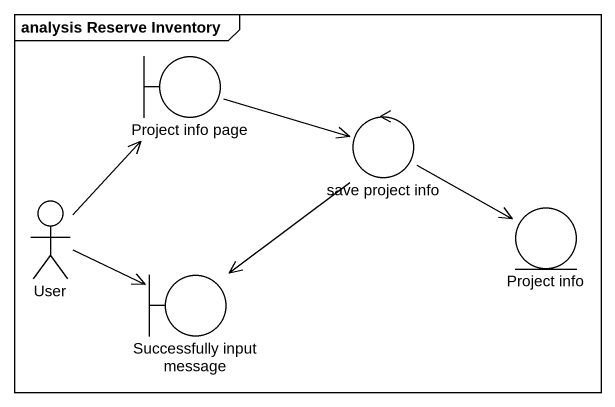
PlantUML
@startuml
mainframe analysis Reserve Inventory
boundary "Project info page" as Project_info_page
control "save project info" as save_project_info
actor User
entity "Project info" as Project_info
boundary "Successfully input message" as Successfully_input_message
Project_info_page -right-> save_project_info
save_project_info -right-> Project_info
save_project_info --> Successfully_input_message
User -up-> Project_info_page
User -right-> Successfully_input_message
@enduml
